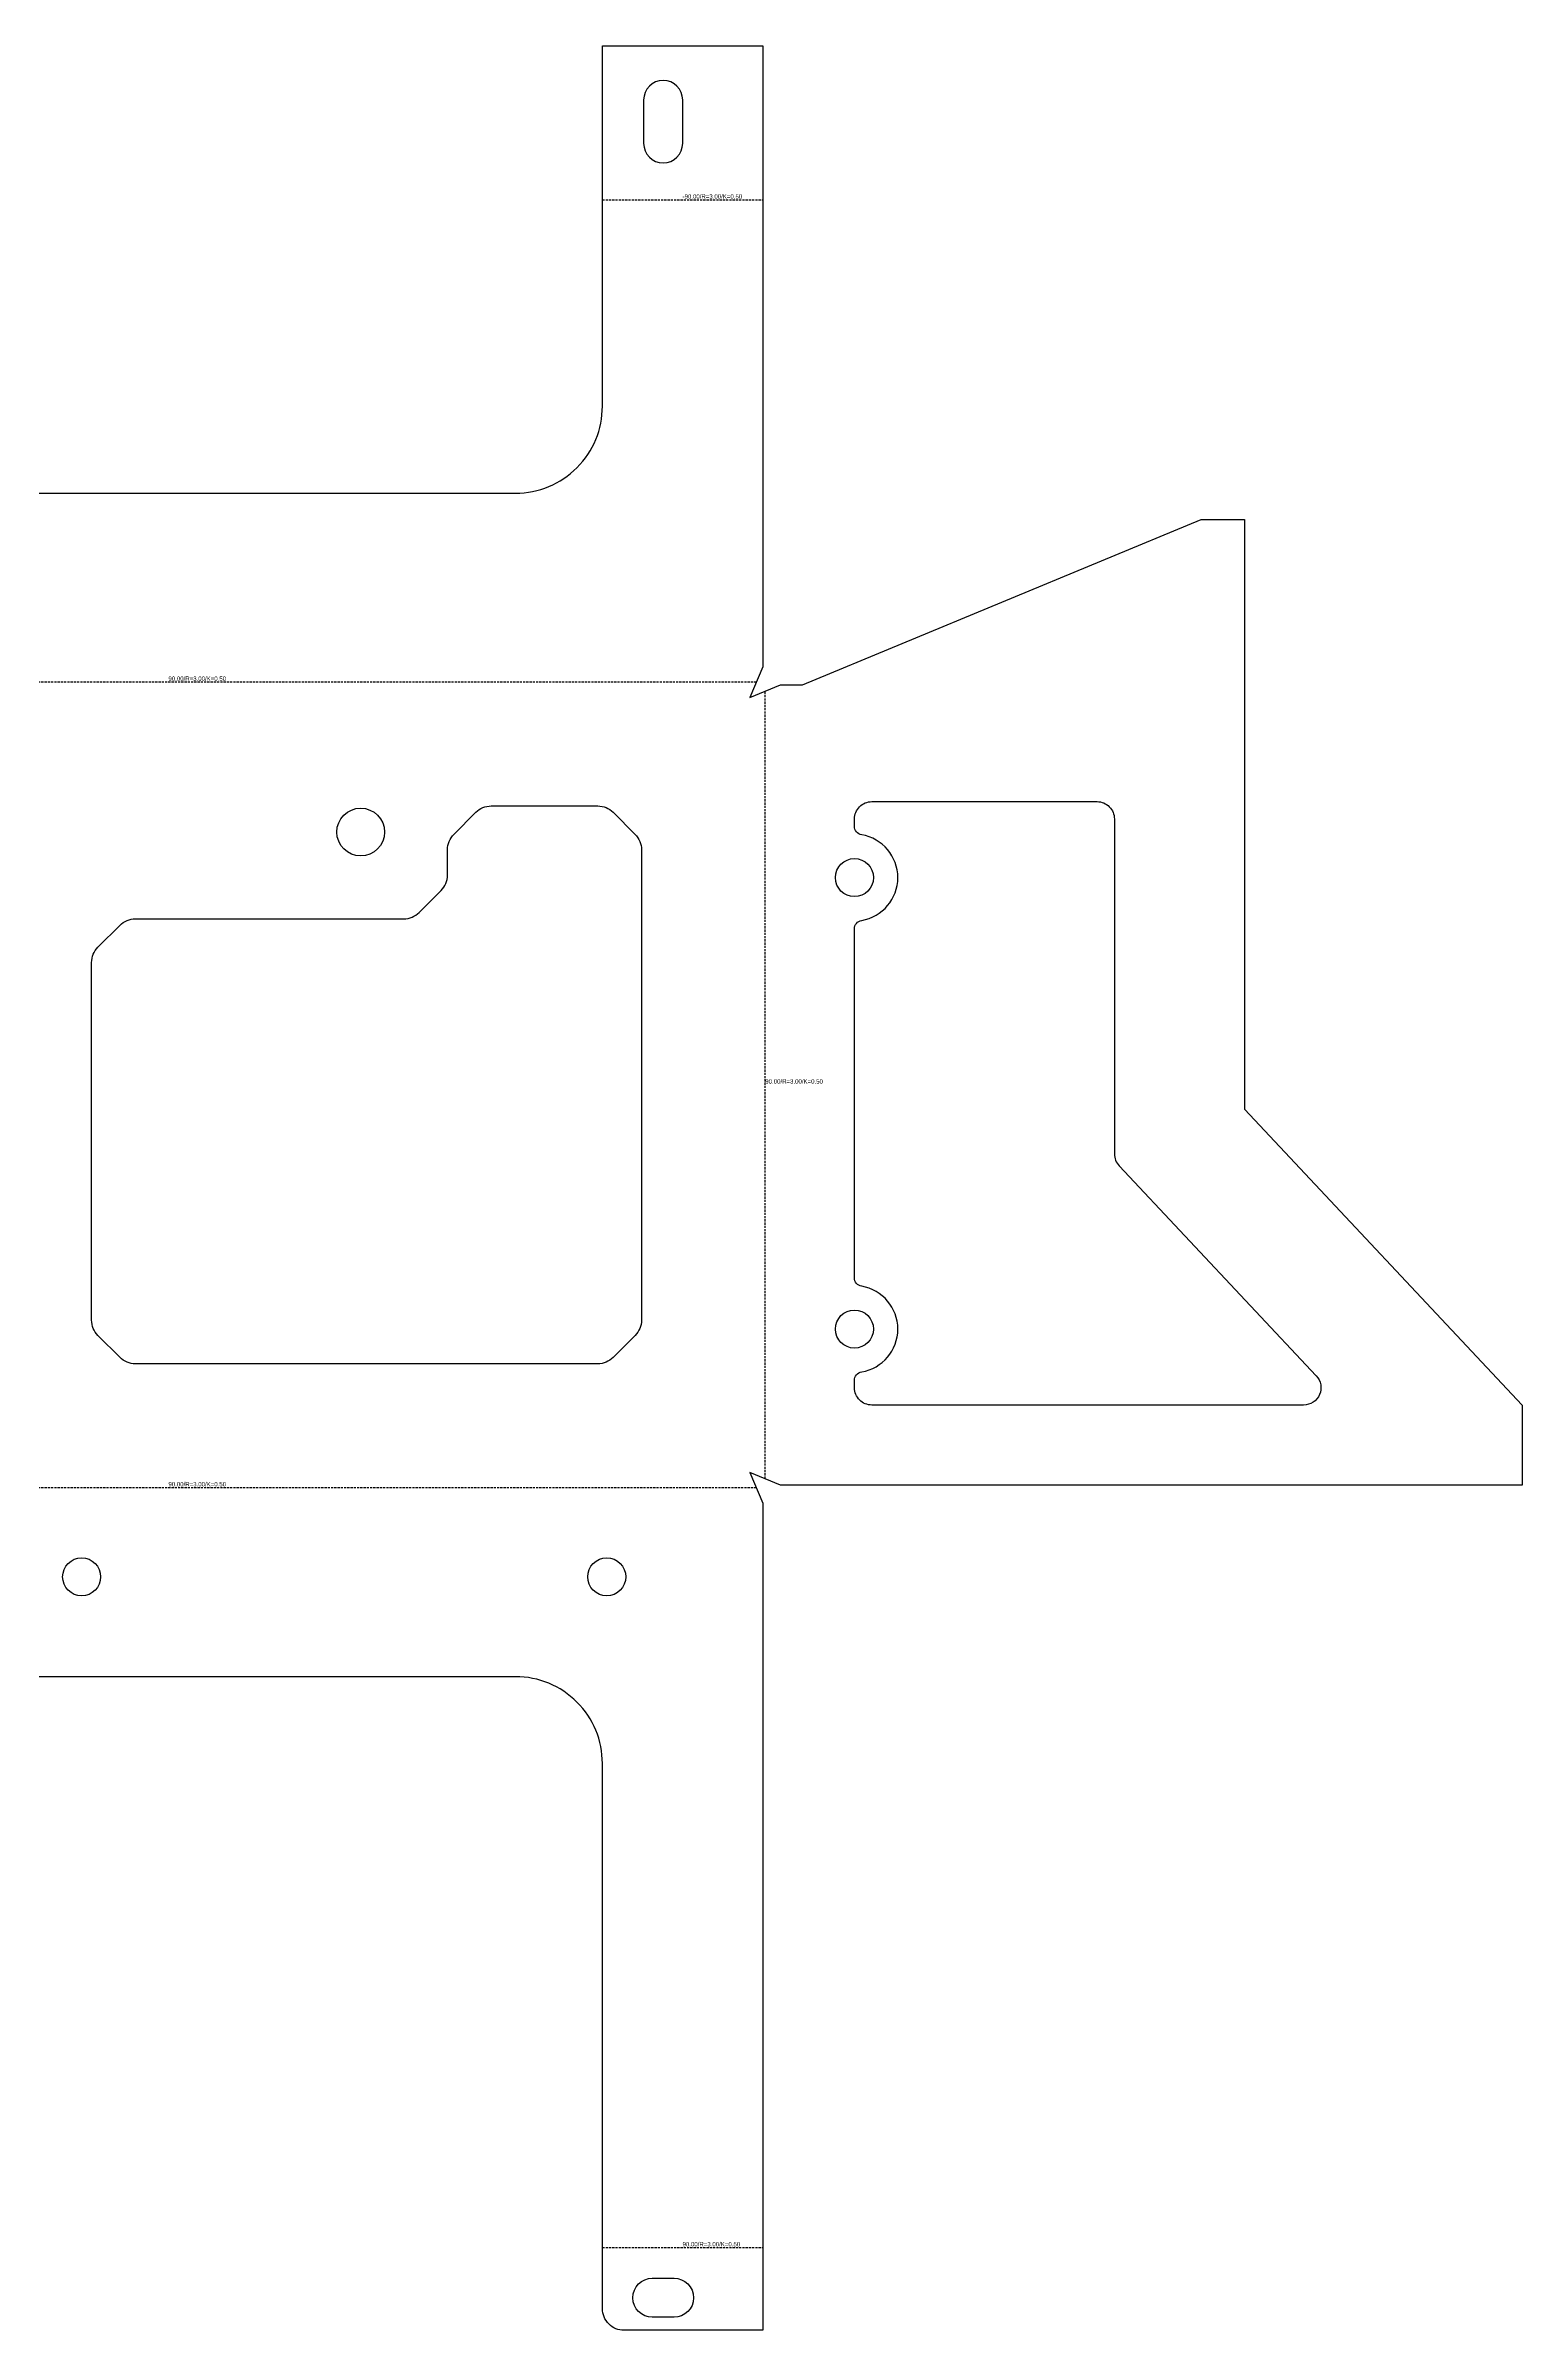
# Model space of a CAD drawing. Header units: millimetres. Extents: x -312 to 312, y -405 to 131.
# Drawn here: x -28 to 312, y -405 to 122 of the extents above; entities that cross this region are included whole.
import ezdxf
from ezdxf.enums import TextEntityAlignment as Align

# ---------------------------------------------------------------- set-up
doc = ezdxf.new("R2010")
doc.units = ezdxf.units.MM
doc.linetypes.add('DASHED', pattern=[0.75, 0.5, -0.25])
doc.layers.add('BENDS', color=2, linetype='DASHED')
doc.layers.add('OUTLINE', color=3, linetype='Continuous')
doc.styles.get("Standard").update_dxf_attribs({"font": 'arial.ttf'})

msp = doc.modelspace()

# ---------------------------------------------------------------- linework, layer by layer
at = {"layer": 'BENDS'}
for p, q in [((100, 86.1), (136.93, 86.1)), ((135.46, -24.97), (-135.46, -24.97)), ((137.53, -208.46), (137.53, -27.04)), ((135.46, -210.53), (-135.46, -210.53)), ((100, -385.6), (136.93, -385.6))]:
    msp.add_line(p, q, dxfattribs=at)
at = {"layer": 'OUTLINE'}
msp.add_lwpolyline([(-51, 18.57), (80, 18.57, 0.414214), (100, 38.57), (100, 82.57), (100, 89.64), (100, 121.64), (136.93, 121.64), (136.93, 89.64), (136.93, 82.57), (136.93, -21.43), (134, -28.5), (141.07, -25.57), (146.07, -25.57), (237.97, 12.5), (247.97, 12.5), (247.97, -123.35), (311.97, -191.5), (311.97, -209.93), (141.07, -209.93), (134, -207), (136.93, -214.07), (136.93, -382.07), (136.93, -389.14), (136.93, -404.64), (105, -404.64, -0.414214), (100, -399.64), (100, -389.14), (100, -382.07), (100, -274.07, 0.414214), (80, -254.07), (-92, -254.07, 0.414214)], format="xyb", dxfattribs=at)
for points in [[(118.5, 109.14, 1), (109.5, 109.14), (109.5, 99.14, 1), (118.5, 99.14), (118.5, 109.14)], [(159.74, -79.86, 0.845154), (159.74, -60.14, -0.365977), (158.07, -58.17), (158.07, -56.5, -0.414214), (162.07, -52.5), (213.97, -52.5, -0.414214), (217.97, -56.5), (217.97, -133.65, 0.190767), (219.05, -136.38), (264.49, -184.76, -0.656887), (261.57, -191.5), (162.07, -191.5, -0.414214), (158.07, -187.5), (158.07, -185.83, -0.365977), (159.74, -183.86, 0.845154), (159.74, -164.14, -0.365977), (158.07, -162.17), (158.07, -81.83, -0.365977), (159.74, -79.86)], [(107.54, -175.46), (102.46, -180.54, -0.198912), (98.93, -182), (-7.63, -182, -0.198912), (-11.16, -180.54), (-16.24, -175.46, -0.198912), (-17.7, -171.93), (-17.7, -89.57, -0.198912), (-16.24, -86.04), (-11.16, -80.96, -0.198912), (-7.63, -79.5), (54.23, -79.5, 0.198912), (57.76, -78.04), (62.84, -72.96, 0.198912), (64.3, -69.43), (64.3, -63.57, -0.198912), (65.76, -60.04), (70.84, -54.96, -0.198912), (74.37, -53.5), (98.93, -53.5, -0.198912), (102.46, -54.96), (107.54, -60.04, -0.198912), (109, -63.57), (109, -171.93, -0.198912), (107.54, -175.46)], [(111.5, -392.64), (116.5, -392.64, -1), (116.5, -401.64), (111.5, -401.64, -1), (111.5, -392.64)]]:
    msp.add_lwpolyline(points, format="xyb", close=True, dxfattribs=at)
for centre, radius in [((44.3, -59.5), 5.5), ((158.07, -70), 4.38), ((158.07, -174), 4.38), ((-20, -231.07), 4.38), ((101, -231.07), 4.38)]:
    msp.add_circle(centre, radius, dxfattribs=at)

# ---------------------------------------------------------------- texts
at = {"layer": 'BENDS'}
for s, p in [('-90.00/R=3.00/K=0.50', (118.46, 86.1)), ('90.00/R=3.00/K=0.50', (0, -24.97)), ('90.00/R=3.00/K=0.50', (137.53, -117.75)), ('90.00/R=3.00/K=0.50', (0, -210.53)), ('90.00/R=3.00/K=0.50', (118.46, -385.6))]:
    msp.add_text(s, height=1, dxfattribs=at).set_placement(p, align=Align.BOTTOM_LEFT)

doc.saveas('drawing.dxf')
